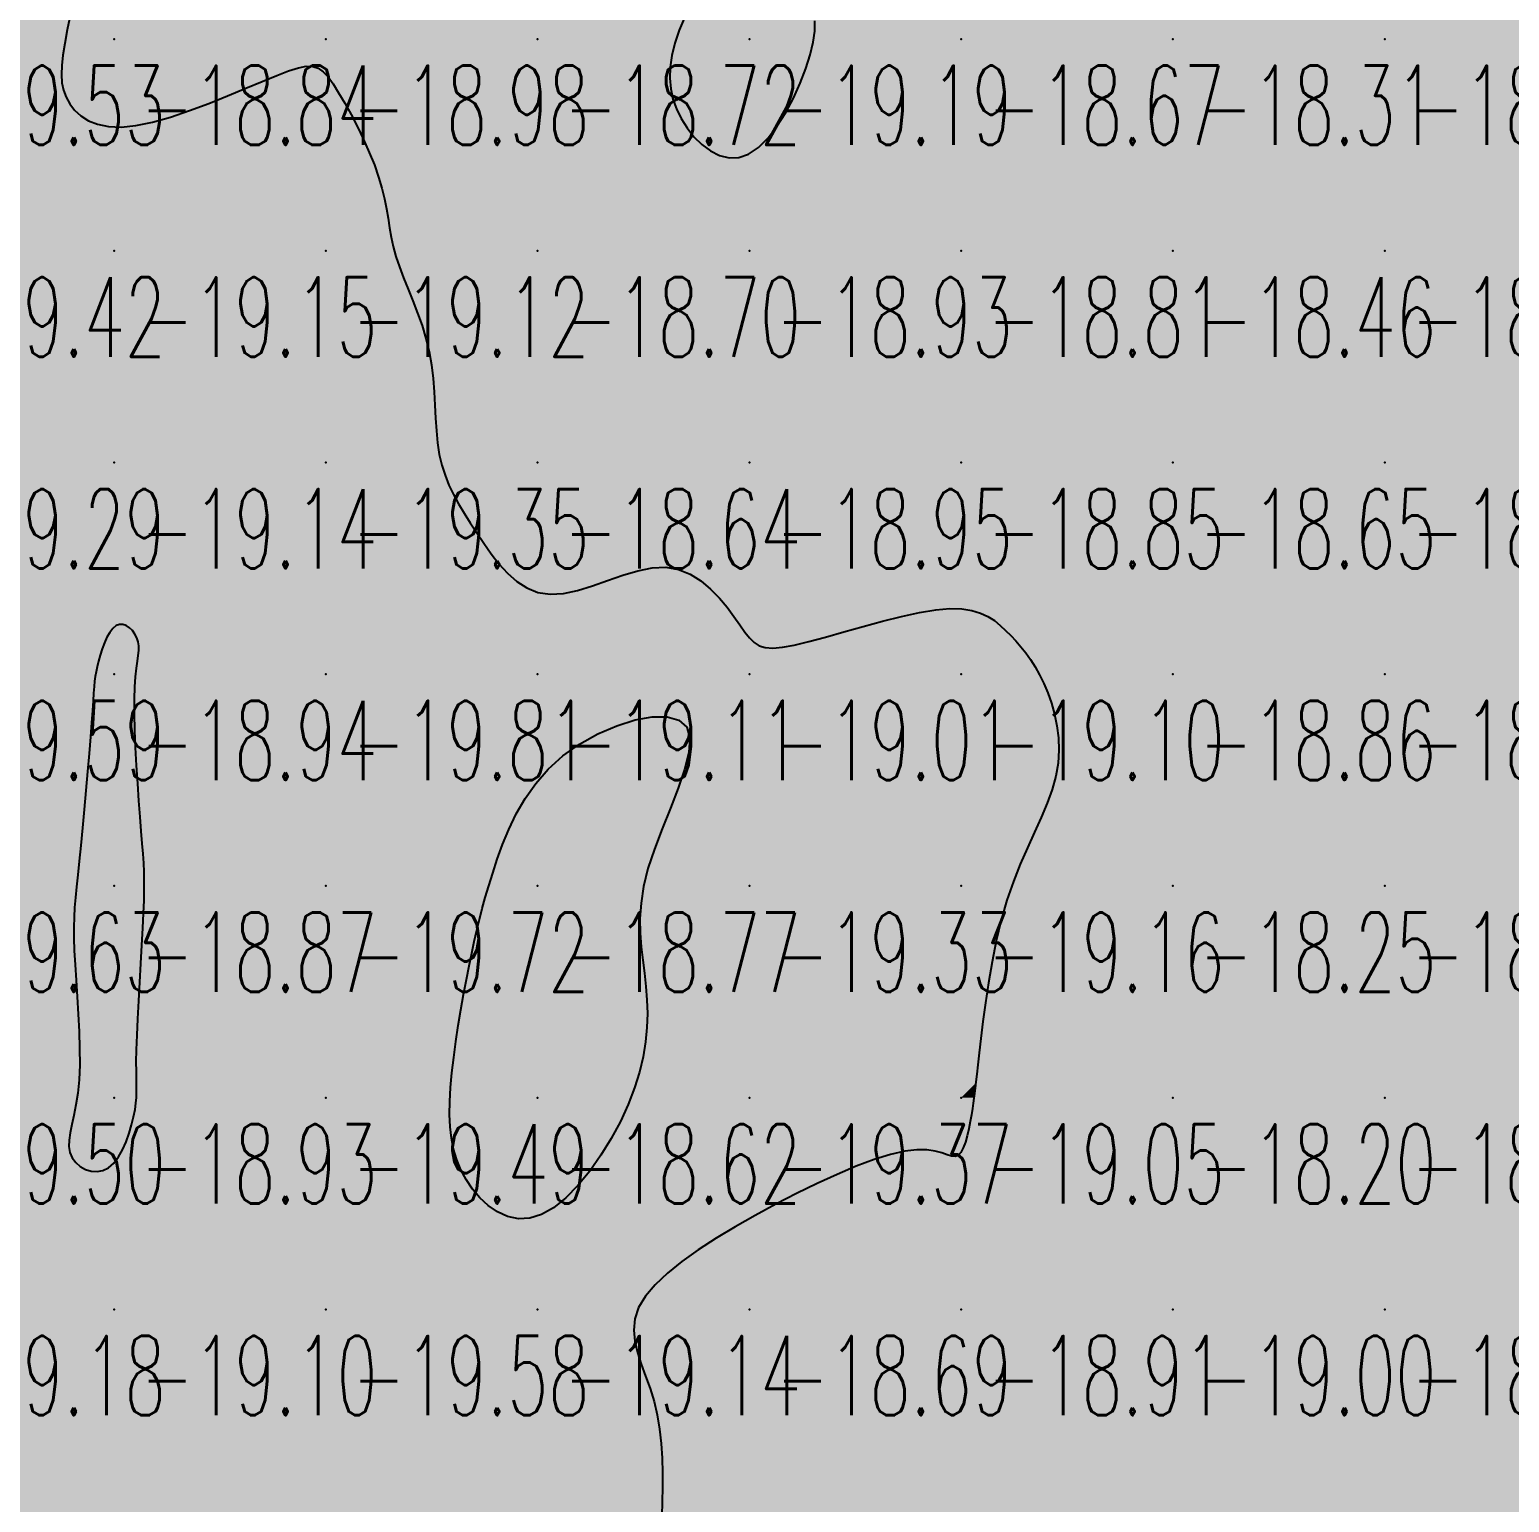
# Model space of a CAD drawing. Header units: millimetres. Extents: x 88261 to 90953, y 390274 to 392322.
# Drawn here: x 89206.3 to 89276.1, y 391568.1 to 391637.7 of the extents above; entities that cross this region are included whole.
import ezdxf
from ezdxf.enums import TextEntityAlignment as Align

# ---------------------------------------------------------------- set-up
doc = ezdxf.new("R2010")
doc.units = ezdxf.units.MM
doc.header["$LTSCALE"] = 25
for name, color, linetype in [('CN_03_00', 7, 'Continuous'), ('COTEAlt', 7, 'Continuous'), ('TN_COLORIAGE', 7, 'Continuous')]:
    doc.layers.add(name, color=color, linetype=linetype)
doc.styles.add('Simplex 1.0', font='Simplex.shx', dxfattribs={"width": 0.99, "height": 2.5})
doc.styles.get("Standard").update_dxf_attribs({"font": 'times.ttf'})

# ---------------------------------------------------------------- blocks, each defined once
blk = doc.blocks.new('COTE')
at = {"color": 0}
blk.add_point((0, 0), dxfattribs=at)
at = {"layer": 'COTEAlt'}
blk.add_attdef('ALT', text='', height=3.75, dxfattribs=at).set_placement((1.25, -1.25), align=Align.TOP_LEFT)

msp = doc.modelspace()

# ---------------------------------------------------------------- linework, layer by layer
at = {"layer": 'CN_03_00', "elevation": -19, "flags": 128}
for points in [[(89208.195, 391638.409), (89208.043, 391637.672), (89207.921, 391637.031), (89207.832, 391636.474), (89207.778, 391635.988), (89207.763, 391635.561), (89207.791, 391635.179), (89207.863, 391634.829), (89207.984, 391634.5), (89208.157, 391634.181), (89208.386, 391633.881), (89208.679, 391633.612), (89209.04, 391633.386), (89209.475, 391633.215), (89209.99, 391633.111), (89210.591, 391633.085), (89211.283, 391633.15), (89212.066, 391633.312), (89212.919, 391633.556), (89213.813, 391633.859), (89214.72, 391634.201), (89215.613, 391634.56), (89216.464, 391634.914), (89217.245, 391635.243), (89217.928, 391635.523), (89218.494, 391635.738), (89218.953, 391635.882), (89219.327, 391635.953), (89219.633, 391635.947), (89219.893, 391635.864), (89220.126, 391635.7), (89220.352, 391635.454), (89220.589, 391635.122), (89220.854, 391634.706), (89221.14, 391634.22), (89221.438, 391633.679), (89221.737, 391633.099), (89222.027, 391632.498), (89222.299, 391631.89), (89222.541, 391631.294), (89222.743, 391630.724), (89222.9, 391630.193), (89223.018, 391629.697), (89223.109, 391629.228), (89223.185, 391628.775), (89223.257, 391628.332), (89223.335, 391627.889), (89223.433, 391627.438), (89223.56, 391626.97), (89223.725, 391626.479), (89223.921, 391625.965), (89224.136, 391625.428), (89224.36, 391624.872), (89224.582, 391624.297), (89224.792, 391623.706), (89224.977, 391623.1), (89225.129, 391622.481), (89225.238, 391621.851), (89225.313, 391621.216), (89225.363, 391620.582), (89225.399, 391619.954), (89225.431, 391619.338), (89225.469, 391618.741), (89225.524, 391618.168), (89225.607, 391617.626), (89225.725, 391617.117), (89225.877, 391616.637), (89226.062, 391616.178), (89226.277, 391615.731), (89226.519, 391615.29), (89226.784, 391614.847), (89227.072, 391614.394), (89227.379, 391613.923), (89227.703, 391613.431), (89228.048, 391612.934), (89228.42, 391612.453), (89228.822, 391612.009), (89229.26, 391611.623), (89229.739, 391611.314), (89230.264, 391611.105), (89230.839, 391611.015), (89231.467, 391611.056), (89232.136, 391611.203), (89232.835, 391611.418), (89233.55, 391611.667), (89234.268, 391611.915), (89234.975, 391612.125), (89235.659, 391612.263), (89236.307, 391612.292), (89236.907, 391612.187), (89237.459, 391611.964), (89237.963, 391611.648), (89238.419, 391611.265), (89238.83, 391610.841), (89239.195, 391610.401), (89239.516, 391609.97), (89239.793, 391609.574), (89240.031, 391609.235), (89240.248, 391608.958), (89240.467, 391608.742), (89240.71, 391608.589), (89241, 391608.5), (89241.357, 391608.474), (89241.805, 391608.512), (89242.367, 391608.616), (89243.054, 391608.782), (89243.846, 391608.995), (89244.71, 391609.239), (89245.618, 391609.495), (89246.536, 391609.746), (89247.436, 391609.973), (89248.285, 391610.159), (89249.052, 391610.286), (89249.715, 391610.341), (89250.279, 391610.328), (89250.758, 391610.255), (89251.165, 391610.132), (89251.514, 391609.968), (89251.818, 391609.771), (89252.091, 391609.549), (89252.345, 391609.313), (89252.593, 391609.067), (89252.836, 391608.811), (89253.073, 391608.539), (89253.304, 391608.249), (89253.528, 391607.934), (89253.745, 391607.592), (89253.953, 391607.218), (89254.153, 391606.808), (89254.343, 391606.359), (89254.515, 391605.874), (89254.661, 391605.356), (89254.773, 391604.809), (89254.844, 391604.238), (89254.864, 391603.647), (89254.826, 391603.039), (89254.722, 391602.419), (89254.546, 391601.789), (89254.31, 391601.143), (89254.028, 391600.475), (89253.712, 391599.779), (89253.379, 391599.046), (89253.041, 391598.27), (89252.713, 391597.445), (89252.409, 391596.563), (89252.14, 391595.623), (89251.907, 391594.644), (89251.706, 391593.652), (89251.534, 391592.671), (89251.39, 391591.726), (89251.271, 391590.841), (89251.173, 391590.042), (89251.094, 391589.354), (89251.032, 391588.792), (89250.982, 391588.344), (89250.943, 391587.985), (89250.91, 391587.692), (89250.881, 391587.444), (89250.852, 391587.216), (89250.82, 391586.987), (89250.782, 391586.733), (89250.735, 391586.438), (89250.679, 391586.113), (89250.612, 391585.776), (89250.534, 391585.444), (89250.445, 391585.135), (89250.345, 391584.865), (89250.231, 391584.653), (89250.105, 391584.516), (89249.963, 391584.465), (89249.796, 391584.483), (89249.591, 391584.546), (89249.337, 391584.631), (89249.022, 391584.714), (89248.632, 391584.771), (89248.158, 391584.779), (89247.585, 391584.714), (89246.908, 391584.558), (89246.139, 391584.316), (89245.294, 391584), (89244.39, 391583.62), (89243.444, 391583.187), (89242.474, 391582.712), (89241.495, 391582.207), (89240.526, 391581.682), (89239.582, 391581.146), (89238.68, 391580.604), (89237.836, 391580.057), (89237.064, 391579.507), (89236.38, 391578.957), (89235.801, 391578.409), (89235.342, 391577.864), (89235.018, 391577.326), (89234.838, 391576.794), (89234.785, 391576.266), (89234.833, 391575.736), (89234.959, 391575.2), (89235.138, 391574.652), (89235.346, 391574.089), (89235.557, 391573.504), (89235.748, 391572.893), (89235.898, 391572.254), (89236.008, 391571.591), (89236.083, 391570.911), (89236.128, 391570.221), (89236.149, 391569.527), (89236.149, 391568.837), (89236.135, 391568.157), (89236.111, 391567.494)], [(89237.209, 391638.315), (89236.939, 391637.662), (89236.732, 391637.044), (89236.589, 391636.461), (89236.51, 391635.91), (89236.493, 391635.386), (89236.537, 391634.886), (89236.641, 391634.405), (89236.805, 391633.94), (89237.026, 391633.487), (89237.304, 391633.044), (89237.631, 391632.629), (89238.001, 391632.26), (89238.405, 391631.958), (89238.836, 391631.742), (89239.286, 391631.632), (89239.748, 391631.647), (89240.214, 391631.808), (89240.677, 391632.125), (89240.677, 391632.125), (89241.129, 391632.577), (89241.56, 391633.136), (89241.963, 391633.772), (89242.329, 391634.455), (89242.65, 391635.157), (89242.918, 391635.848), (89243.123, 391636.499), (89243.261, 391637.087), (89243.333, 391637.616), (89243.345, 391638.096)]]:
    msp.add_lwpolyline(points, dxfattribs=at)
for points in [[(89210.233, 391584.15), (89210.452, 391584.439), (89210.645, 391584.781), (89210.815, 391585.16), (89210.959, 391585.557), (89211.078, 391585.954), (89211.172, 391586.334), (89211.241, 391586.679), (89211.285, 391586.979), (89211.309, 391587.248), (89211.317, 391587.511), (89211.316, 391587.788), (89211.309, 391588.104), (89211.303, 391588.48), (89211.301, 391588.939), (89211.311, 391589.503), (89211.334, 391590.187), (89211.369, 391590.968), (89211.413, 391591.815), (89211.462, 391592.697), (89211.513, 391593.583), (89211.562, 391594.441), (89211.606, 391595.241), (89211.642, 391595.951), (89211.665, 391596.55), (89211.677, 391597.058), (89211.679, 391597.503), (89211.669, 391597.915), (89211.65, 391598.324), (89211.621, 391598.758), (89211.583, 391599.247), (89211.537, 391599.821), (89211.484, 391600.498), (89211.427, 391601.26), (89211.369, 391602.08), (89211.315, 391602.929), (89211.269, 391603.779), (89211.234, 391604.602), (89211.214, 391605.371), (89211.213, 391606.056), (89211.233, 391606.638), (89211.269, 391607.123), (89211.312, 391607.524), (89211.356, 391607.856), (89211.393, 391608.133), (89211.416, 391608.368), (89211.417, 391608.576), (89211.389, 391608.769), (89211.326, 391608.959), (89211.233, 391609.14), (89211.115, 391609.303), (89210.977, 391609.439), (89210.825, 391609.539), (89210.664, 391609.595), (89210.501, 391609.596), (89210.342, 391609.535), (89210.19, 391609.406), (89210.047, 391609.218), (89209.915, 391608.984), (89209.795, 391608.719), (89209.687, 391608.434), (89209.592, 391608.143), (89209.512, 391607.86), (89209.447, 391607.596), (89209.397, 391607.361), (89209.359, 391607.139), (89209.33, 391606.91), (89209.306, 391606.654), (89209.284, 391606.352), (89209.259, 391605.982), (89209.228, 391605.525), (89209.188, 391604.96), (89209.135, 391604.276), (89209.072, 391603.494), (89209, 391602.644), (89208.923, 391601.756), (89208.843, 391600.858), (89208.761, 391599.981), (89208.682, 391599.154), (89208.607, 391598.407), (89208.538, 391597.761), (89208.478, 391597.198), (89208.427, 391596.695), (89208.388, 391596.226), (89208.361, 391595.766), (89208.348, 391595.291), (89208.351, 391594.773), (89208.371, 391594.19), (89208.408, 391593.523), (89208.456, 391592.786), (89208.509, 391592), (89208.559, 391591.187), (89208.6, 391590.368), (89208.625, 391589.565), (89208.626, 391588.799), (89208.598, 391588.091), (89208.535, 391587.459), (89208.448, 391586.899), (89208.351, 391586.404), (89208.256, 391585.967), (89208.176, 391585.581), (89208.125, 391585.238), (89208.117, 391584.931), (89208.163, 391584.653), (89208.274, 391584.4), (89208.441, 391584.176), (89208.654, 391583.99), (89208.9, 391583.851), (89209.169, 391583.767), (89209.447, 391583.748), (89209.725, 391583.8), (89209.99, 391583.933), (89210.233, 391584.15)], [(89226.623, 391583.836), (89226.428, 391584.312), (89226.282, 391584.807), (89226.18, 391585.325), (89226.119, 391585.871), (89226.095, 391586.449), (89226.103, 391587.063), (89226.141, 391587.717), (89226.204, 391588.413), (89226.288, 391589.141), (89226.39, 391589.889), (89226.504, 391590.643), (89226.628, 391591.39), (89226.757, 391592.119), (89226.887, 391592.815), (89227.014, 391593.467), (89227.136, 391594.065), (89227.254, 391594.621), (89227.374, 391595.147), (89227.498, 391595.66), (89227.632, 391596.172), (89227.779, 391596.698), (89227.943, 391597.253), (89228.129, 391597.851), (89228.341, 391598.501), (89228.589, 391599.194), (89228.884, 391599.913), (89229.236, 391600.644), (89229.657, 391601.372), (89230.158, 391602.081), (89230.748, 391602.756), (89231.44, 391603.381), (89232.233, 391603.942), (89233.096, 391604.423), (89233.983, 391604.808), (89234.853, 391605.08), (89235.661, 391605.225), (89236.365, 391605.226), (89236.921, 391605.068), (89237.287, 391604.734), (89237.432, 391604.217), (89237.386, 391603.543), (89237.191, 391602.744), (89236.889, 391601.854), (89236.522, 391600.907), (89236.134, 391599.937), (89235.766, 391598.976), (89235.461, 391598.059), (89235.251, 391597.211), (89235.131, 391596.429), (89235.083, 391595.702), (89235.092, 391595.018), (89235.141, 391594.366), (89235.213, 391593.736), (89235.294, 391593.116), (89235.365, 391592.495), (89235.413, 391591.864), (89235.43, 391591.218), (89235.41, 391590.556), (89235.346, 391589.876), (89235.232, 391589.174), (89235.062, 391588.449), (89234.83, 391587.699), (89234.53, 391586.922), (89234.158, 391586.119), (89233.723, 391585.311), (89233.237, 391584.522), (89232.71, 391583.776), (89232.155, 391583.099), (89231.583, 391582.513), (89231.005, 391582.045), (89230.432, 391581.718), (89229.876, 391581.549), (89229.342, 391581.526), (89228.834, 391581.63), (89228.359, 391581.842), (89227.919, 391582.142), (89227.522, 391582.51), (89227.17, 391582.927), (89226.869, 391583.375), (89226.623, 391583.836)]]:
    msp.add_lwpolyline(points, close=True, dxfattribs=at)
at = {"layer": 'TN_COLORIAGE', "color": 213}
for points in [[(89200.249, 391647.239, -19), (89210.094, 391647.239, -19), (89200.249, 391637.239, -19), (89210.081, 391647.071, -19)], [(89207.913, 391637.239, -19.534), (89210.081, 391647.071, -19.534), (89200.249, 391637.239, -19.534)], [(89236.241, 391637.239, -19.188), (89240.249, 391643.607, -19.188), (89240.249, 391637.239, -19.188)], [(89242.995, 391639.986, -19.188), (89240.249, 391643.607, -19.188), (89240.249, 391637.239, -19.188)], [(89242.995, 391639.986, -19.188), (89243.874, 391637.239, -19.188), (89240.249, 391637.239, -19.188)], [(89200.249, 391637.239, -19), (89207.913, 391637.239, -19), (89200.249, 391627.239, -19), (89207.436, 391634.426, -19)], [(89236.417, 391633.408, -19.188), (89236.241, 391637.239, -19.188), (89240.249, 391637.239, -19.188)], [(89236.417, 391633.408, -19.188), (89240.249, 391630.05, -19.188), (89240.249, 391637.239, -19.188)], [(89243.874, 391637.239, -19.188), (89240.249, 391630.05, -19.188), (89240.249, 391637.239, -19.188)], [(89210.249, 391627.239, -19), (89219.268, 391636.258, -19), (89220.249, 391627.239, -19), (89220.249, 391636.053, -19)], [(89210.249, 391632.054, -19.151), (89219.268, 391636.258, -19.151), (89210.249, 391627.239, -19.151)], [(89223.273, 391630.263, -19.122), (89220.249, 391636.053, -19.122), (89220.249, 391627.239, -19.122)], [(89200.249, 391627.239, -19), (89207.436, 391634.426, -19), (89210.249, 391627.239, -19), (89210.249, 391632.054, -19)], [(89223.119, 391627.239, -19.122), (89223.273, 391630.263, -19.122), (89220.249, 391627.239, -19.122)], [(89200.249, 391617.239, -19.151), (89210.249, 391617.239, -19.151), (89210.249, 391627.239, -19.151)], [(89200.249, 391627.239, -19.151), (89200.249, 391617.239, -19.151), (89210.249, 391627.239, -19.151)], [(89210.249, 391617.239, -19.122), (89220.249, 391617.239, -19.122), (89220.249, 391627.239, -19.122)], [(89210.249, 391627.239, -19.122), (89210.249, 391617.239, -19.122), (89220.249, 391627.239, -19.122)], [(89220.249, 391617.239, -19), (89225.611, 391622.602, -19), (89220.249, 391627.239, -19), (89223.119, 391627.239, -19)], [(89225.206, 391617.239, -19.351), (89225.611, 391622.602, -19.351), (89220.249, 391617.239, -19.351)], [(89200.249, 391617.239, -19.144), (89200.249, 391607.239, -19.144), (89210.249, 391617.239, -19.144)], [(89200.249, 391607.239, -19), (89209.275, 391607.239, -19), (89210.249, 391617.239, -19), (89210.249, 391610.3, -19)], [(89220.249, 391617.239, -19), (89211.778, 391608.769, -19), (89210.249, 391617.239, -19), (89210.249, 391610.3, -19)], [(89220.249, 391607.239, -19), (89210.97, 391607.239, -19), (89220.249, 391617.239, -19), (89211.778, 391608.769, -19)], [(89220.249, 391607.239, -19), (89227.204, 391614.195, -19), (89220.249, 391617.239, -19), (89225.206, 391617.239, -19)], [(89220.249, 391607.239, -19), (89227.204, 391614.195, -19), (89230.249, 391607.239, -19), (89230.249, 391609.517, -19)], [(89230.249, 391607.239, -19), (89236.836, 391613.827, -19), (89240.249, 391607.239, -19), (89240.249, 391608.926, -19)], [(89230.249, 391609.517, -19.105), (89236.836, 391613.827, -19.105), (89230.249, 391607.239, -19.105)], [(89250.249, 391607.239, -19), (89250.249, 391611.104, -19), (89240.249, 391607.239, -19), (89240.925, 391607.916, -19)], [(89252.393, 391609.383, -19.096), (89250.249, 391611.104, -19.096), (89250.249, 391607.239, -19.096)], [(89240.925, 391607.916, -19.011), (89240.249, 391608.926, -19.011), (89240.249, 391607.239, -19.011)], [(89252.393, 391609.383, -19.096), (89254.252, 391607.239, -19.096), (89250.249, 391607.239, -19.096)], [(89200.249, 391597.239, -19), (89209.33, 391606.32, -19), (89200.249, 391607.239, -19), (89209.275, 391607.239, -19)], [(89211.621, 391598.611, -19.815), (89210.97, 391607.239, -19.815), (89220.249, 391607.239, -19.815)], [(89220.249, 391607.239, -19), (89211.621, 391598.611, -19), (89220.249, 391597.239, -19), (89211.771, 391597.239, -19)], [(89220.249, 391597.239, -19), (89227.859, 391597.239, -19), (89230.249, 391607.239, -19), (89230.249, 391604.068, -19)], [(89220.249, 391607.239, -19.105), (89220.249, 391597.239, -19.105), (89230.249, 391607.239, -19.105)], [(89230.249, 391607.239, -19), (89230.249, 391604.068, -19), (89240.249, 391607.239, -19), (89239.783, 391606.774, -19)], [(89240.249, 391597.239, -19), (89234.337, 391597.239, -19), (89240.249, 391607.239, -19), (89239.783, 391606.774, -19)], [(89240.249, 391597.239, -19.096), (89250.249, 391597.239, -19.096), (89250.249, 391607.239, -19.096)], [(89240.249, 391607.239, -19.096), (89240.249, 391597.239, -19.096), (89250.249, 391607.239, -19.096)], [(89250.249, 391597.239, -19), (89255.519, 391602.509, -19), (89250.249, 391607.239, -19), (89254.252, 391607.239, -19)], [(89208.534, 391597.239, -19.626), (89209.33, 391606.32, -19.626), (89200.249, 391597.239, -19.626)], [(89252.004, 391597.239, -19.16), (89255.519, 391602.509, -19.16), (89250.249, 391597.239, -19.16)], [(89200.249, 391597.239, -19), (89208.534, 391597.239, -19), (89200.249, 391587.239, -19), (89208.175, 391595.165, -19)], [(89220.249, 391597.239, -19), (89211.145, 391588.135, -19), (89220.249, 391587.239, -19), (89211.513, 391587.239, -19)], [(89211.771, 391597.239, -19.722), (89211.145, 391588.135, -19.722), (89220.249, 391597.239, -19.722)], [(89220.249, 391597.239, -19), (89227.859, 391597.239, -19), (89220.249, 391587.239, -19), (89227.089, 391594.08, -19)], [(89235.633, 391592.623, -19.328), (89234.337, 391597.239, -19.328), (89240.249, 391597.239, -19.328)], [(89240.249, 391587.239, -19), (89235.325, 391587.239, -19), (89240.249, 391597.239, -19), (89235.633, 391592.623, -19)], [(89240.249, 391587.239, -19.16), (89250.249, 391587.239, -19.16), (89250.249, 391597.239, -19.16)], [(89240.249, 391597.239, -19.16), (89240.249, 391587.239, -19.16), (89250.249, 391597.239, -19.16)], [(89250.249, 391597.239, -19), (89252.004, 391597.239, -19), (89250.249, 391587.239, -19), (89250.92, 391587.911, -19)], [(89208.175, 391595.165, -19.495), (89208.994, 391587.239, -19.495), (89200.249, 391587.239, -19.495)], [(89225.87, 391587.239, -19.491), (89227.089, 391594.08, -19.491), (89220.249, 391587.239, -19.491)], [(89250.881, 391587.239, -19.054), (89250.92, 391587.911, -19.054), (89250.249, 391587.239, -19.054)], [(89200.249, 391587.239, -19), (89208.994, 391587.239, -19), (89200.249, 391577.239, -19), (89207.434, 391584.425, -19)], [(89220.249, 391587.239, -19), (89211.513, 391587.239, -19), (89210.249, 391577.239, -19), (89210.249, 391582.983, -19)], [(89210.249, 391577.239, -19.491), (89220.249, 391577.239, -19.491), (89220.249, 391587.239, -19.491)], [(89220.249, 391577.239, -19), (89226.274, 391583.264, -19), (89220.249, 391587.239, -19), (89225.87, 391587.239, -19)], [(89240.249, 391587.239, -19), (89235.325, 391587.239, -19), (89230.249, 391577.239, -19), (89230.249, 391579.95, -19)], [(89240.249, 391587.239, -19), (89240.249, 391581.777, -19), (89230.249, 391577.239, -19), (89233.407, 391577.239, -19)], [(89240.249, 391587.239, -19), (89240.249, 391581.777, -19), (89250.249, 391587.239, -19), (89248.754, 391585.744, -19)], [(89248.754, 391585.744, -19.054), (89250.249, 391583.529, -19.054), (89250.249, 391587.239, -19.054)], [(89250.881, 391587.239, -19.054), (89250.249, 391583.529, -19.054), (89250.249, 391587.239, -19.054)], [(89200.249, 391577.239, -19), (89207.434, 391584.425, -19), (89210.249, 391577.239, -19), (89210.249, 391582.983, -19)], [(89220.249, 391577.239, -19), (89226.274, 391583.264, -19), (89230.249, 391577.239, -19), (89230.249, 391579.95, -19)], [(89200.249, 391567.239, -19.096), (89210.249, 391567.239, -19.096), (89210.249, 391577.239, -19.096)], [(89200.249, 391577.239, -19.096), (89200.249, 391567.239, -19.096), (89210.249, 391577.239, -19.096)], [(89210.249, 391577.239, -19.579), (89210.249, 391567.239, -19.579), (89220.249, 391577.239, -19.579)], [(89210.249, 391567.239, -19.579), (89220.249, 391567.239, -19.579), (89220.249, 391577.239, -19.579)], [(89220.249, 391577.239, -19.142), (89220.249, 391567.239, -19.142), (89230.249, 391577.239, -19.142)], [(89220.249, 391567.239, -19.142), (89230.249, 391567.239, -19.142), (89230.249, 391577.239, -19.142)], [(89230.249, 391567.239, -19), (89236.23, 391573.22, -19), (89230.249, 391577.239, -19), (89233.407, 391577.239, -19)], [(89236.16, 391567.239, -19.458), (89236.23, 391573.22, -19.458), (89230.249, 391567.239, -19.458)]]:
    msp.add_solid(points, dxfattribs=at)
at = {"layer": 'TN_COLORIAGE', "color": 203}
for points in [[(89210.081, 391647.071, -18.837), (89207.913, 391637.239, -18.837), (89210.249, 391647.239, -18.837), (89210.249, 391637.239, -18.837)], [(89219.754, 391647.239, -18.837), (89220.22, 391647.21, -18.837), (89210.249, 391647.239, -18.837), (89210.249, 391637.239, -18.837)], [(89220.249, 391646.958, -18.837), (89220.22, 391647.21, -18.837), (89220.249, 391637.239, -18.837), (89210.249, 391637.239, -18.837)], [(89220.249, 391637.239, -18.844), (89230.249, 391637.239, -18.844), (89230.249, 391647.239, -18.844)], [(89220.249, 391646.958, -18.844), (89220.279, 391647.239, -18.844), (89220.249, 391637.239, -18.844), (89230.249, 391647.239, -18.844)], [(89240.249, 391643.607, -18.718), (89236.241, 391637.239, -18.718), (89240.249, 391647.239, -18.718), (89230.249, 391637.239, -18.718)], [(89230.249, 391647.239, -18.893), (89230.249, 391637.239, -18.893), (89240.249, 391647.239, -18.893)], [(89243.874, 391637.239, -18.502), (89242.995, 391639.986, -18.502), (89250.249, 391637.239, -18.502), (89250.249, 391647.239, -18.502)], [(89250.249, 391637.239, -18.565), (89260.249, 391637.239, -18.565), (89260.249, 391647.239, -18.565)], [(89250.249, 391647.239, -18.565), (89250.249, 391637.239, -18.565), (89260.249, 391647.239, -18.565)], [(89260.249, 391637.239, -18.74), (89270.249, 391637.239, -18.74), (89270.249, 391647.239, -18.74)], [(89260.249, 391647.239, -18.74), (89260.249, 391637.239, -18.74), (89270.249, 391647.239, -18.74)], [(89270.249, 391647.239, -18.276), (89270.249, 391637.239, -18.276), (89280.249, 391647.239, -18.276)], [(89270.249, 391637.239, -18.276), (89280.249, 391637.239, -18.276), (89280.249, 391647.239, -18.276)], [(89210.249, 391632.054, -18.837), (89207.436, 391634.426, -18.837), (89210.249, 391637.239, -18.837)], [(89207.436, 391634.426, -18.837), (89207.913, 391637.239, -18.837), (89210.249, 391637.239, -18.837)], [(89219.268, 391636.258, -18.837), (89210.249, 391632.054, -18.837), (89220.249, 391637.239, -18.837), (89210.249, 391637.239, -18.837)], [(89220.249, 391636.053, -18.984), (89219.268, 391636.258, -18.984), (89220.249, 391637.239, -18.984)], [(89220.249, 391636.053, -18.718), (89223.273, 391630.263, -18.718), (89220.249, 391637.239, -18.718), (89230.249, 391637.239, -18.718)], [(89223.273, 391630.263, -18.697), (89223.119, 391627.239, -18.697), (89230.249, 391637.239, -18.697), (89230.249, 391627.239, -18.697)], [(89236.241, 391637.239, -18.697), (89236.417, 391633.408, -18.697), (89230.249, 391637.239, -18.697), (89230.249, 391627.239, -18.697)], [(89240.249, 391627.239, -18.669), (89250.249, 391627.239, -18.669), (89250.249, 391637.239, -18.669)], [(89240.249, 391630.05, -18.669), (89243.874, 391637.239, -18.669), (89240.249, 391627.239, -18.669), (89250.249, 391637.239, -18.669)], [(89250.249, 391627.239, -18.308), (89260.249, 391627.239, -18.308), (89260.249, 391637.239, -18.308)], [(89250.249, 391637.239, -18.308), (89250.249, 391627.239, -18.308), (89260.249, 391637.239, -18.308)], [(89260.249, 391627.239, -18.808), (89270.249, 391627.239, -18.808), (89270.249, 391637.239, -18.808)], [(89260.249, 391637.239, -18.808), (89260.249, 391627.239, -18.808), (89270.249, 391637.239, -18.808)], [(89270.249, 391637.239, -18.354), (89270.249, 391627.239, -18.354), (89280.249, 391637.239, -18.354)], [(89270.249, 391627.239, -18.354), (89280.249, 391627.239, -18.354), (89280.249, 391637.239, -18.354)], [(89240.249, 391630.05, -18.697), (89236.417, 391633.408, -18.697), (89240.249, 391627.239, -18.697), (89230.249, 391627.239, -18.697)], [(89223.119, 391627.239, -18.697), (89225.611, 391622.602, -18.697), (89230.249, 391627.239, -18.697)], [(89225.611, 391622.602, -18.643), (89225.206, 391617.239, -18.643), (89230.249, 391627.239, -18.643), (89230.249, 391617.239, -18.643)], [(89230.249, 391617.239, -18.926), (89240.249, 391617.239, -18.926), (89240.249, 391627.239, -18.926)], [(89230.249, 391627.239, -18.926), (89230.249, 391617.239, -18.926), (89240.249, 391627.239, -18.926)], [(89240.249, 391617.239, -18.808), (89250.249, 391617.239, -18.808), (89250.249, 391627.239, -18.808)], [(89240.249, 391627.239, -18.808), (89240.249, 391617.239, -18.808), (89250.249, 391627.239, -18.808)], [(89250.249, 391617.239, -18.458), (89260.249, 391617.239, -18.458), (89260.249, 391627.239, -18.458)], [(89250.249, 391627.239, -18.458), (89250.249, 391617.239, -18.458), (89260.249, 391627.239, -18.458)], [(89260.249, 391627.239, -18.685), (89260.249, 391617.239, -18.685), (89270.249, 391627.239, -18.685)], [(89260.249, 391617.239, -18.685), (89270.249, 391617.239, -18.685), (89270.249, 391627.239, -18.685)], [(89270.249, 391617.239, -18.329), (89280.249, 391617.239, -18.329), (89280.249, 391627.239, -18.329)], [(89270.249, 391627.239, -18.329), (89270.249, 391617.239, -18.329), (89280.249, 391627.239, -18.329)], [(89225.206, 391617.239, -18.643), (89227.204, 391614.195, -18.643), (89230.249, 391617.239, -18.643)], [(89230.249, 391609.517, -18.643), (89227.204, 391614.195, -18.643), (89230.249, 391617.239, -18.643)], [(89236.836, 391613.827, -18.643), (89230.249, 391609.517, -18.643), (89240.249, 391617.239, -18.643), (89230.249, 391617.239, -18.643)], [(89240.249, 391608.926, -18.945), (89236.836, 391613.827, -18.945), (89240.249, 391617.239, -18.945)], [(89240.249, 391608.926, -18.848), (89240.925, 391607.916, -18.848), (89240.249, 391617.239, -18.848), (89250.249, 391617.239, -18.848)], [(89240.925, 391607.916, -18.848), (89250.249, 391611.104, -18.848), (89250.249, 391617.239, -18.848)], [(89250.249, 391611.104, -18.648), (89252.393, 391609.383, -18.648), (89250.249, 391617.239, -18.648), (89260.249, 391617.239, -18.648)], [(89254.252, 391607.239, -18.648), (89252.393, 391609.383, -18.648), (89260.249, 391607.239, -18.648), (89260.249, 391617.239, -18.648)], [(89260.249, 391607.239, -18.681), (89270.249, 391607.239, -18.681), (89270.249, 391617.239, -18.681)], [(89260.249, 391617.239, -18.681), (89260.249, 391607.239, -18.681), (89270.249, 391617.239, -18.681)], [(89270.249, 391617.239, -18.424), (89270.249, 391607.239, -18.424), (89280.249, 391617.239, -18.424)], [(89270.249, 391607.239, -18.424), (89280.249, 391607.239, -18.424), (89280.249, 391617.239, -18.424)], [(89210.249, 391610.3, -18.937), (89209.275, 391607.239, -18.937), (89210.249, 391607.239, -18.937)], [(89210.249, 391610.3, -18.937), (89211.778, 391608.769, -18.937), (89210.249, 391607.239, -18.937)], [(89211.778, 391608.769, -18.937), (89210.97, 391607.239, -18.937), (89210.249, 391607.239, -18.937)], [(89209.33, 391606.32, -18.87), (89208.534, 391597.239, -18.87), (89210.249, 391607.239, -18.87), (89210.249, 391597.239, -18.87)], [(89209.275, 391607.239, -18.937), (89209.33, 391606.32, -18.937), (89210.249, 391607.239, -18.937)], [(89210.97, 391607.239, -18.87), (89211.621, 391598.611, -18.87), (89210.249, 391607.239, -18.87), (89210.249, 391597.239, -18.87)], [(89239.783, 391606.774, -18.773), (89234.337, 391597.239, -18.773), (89230.249, 391597.239, -18.773)], [(89239.783, 391606.774, -18.773), (89230.249, 391604.068, -18.773), (89230.249, 391597.239, -18.773)], [(89255.519, 391602.509, -18.248), (89252.004, 391597.239, -18.248), (89260.249, 391607.239, -18.248), (89260.249, 391597.239, -18.248)], [(89254.252, 391607.239, -18.856), (89255.519, 391602.509, -18.856), (89260.249, 391607.239, -18.856)], [(89260.249, 391607.239, -18.654), (89260.249, 391597.239, -18.654), (89270.249, 391607.239, -18.654)], [(89260.249, 391597.239, -18.654), (89270.249, 391597.239, -18.654), (89270.249, 391607.239, -18.654)], [(89270.249, 391607.239, -18.554), (89270.249, 391597.239, -18.554), (89280.249, 391607.239, -18.554)], [(89270.249, 391597.239, -18.554), (89280.249, 391597.239, -18.554), (89280.249, 391607.239, -18.554)], [(89230.249, 391604.068, -18.773), (89227.859, 391597.239, -18.773), (89230.249, 391597.239, -18.773)], [(89211.771, 391597.239, -18.87), (89211.621, 391598.611, -18.87), (89210.249, 391597.239, -18.87)], [(89208.994, 391587.239, -18.87), (89208.175, 391595.165, -18.87), (89210.249, 391587.239, -18.87), (89210.249, 391597.239, -18.87)], [(89208.175, 391595.165, -18.87), (89208.534, 391597.239, -18.87), (89210.249, 391597.239, -18.87)], [(89211.145, 391588.135, -18.87), (89211.771, 391597.239, -18.87), (89210.249, 391587.239, -18.87), (89210.249, 391597.239, -18.87)], [(89227.089, 391594.08, -18.618), (89225.87, 391587.239, -18.618), (89230.249, 391597.239, -18.618), (89230.249, 391587.239, -18.618)], [(89227.089, 391594.08, -18.773), (89227.859, 391597.239, -18.773), (89230.249, 391597.239, -18.773)], [(89234.337, 391597.239, -18.618), (89235.633, 391592.623, -18.618), (89230.249, 391597.239, -18.618), (89230.249, 391587.239, -18.618)], [(89250.92, 391587.911, -18.197), (89250.881, 391587.239, -18.197), (89260.249, 391597.239, -18.197), (89260.249, 391587.239, -18.197)], [(89250.92, 391587.911, -18.248), (89252.004, 391597.239, -18.248), (89260.249, 391597.239, -18.248)], [(89260.249, 391597.239, -18.716), (89260.249, 391587.239, -18.716), (89270.249, 391597.239, -18.716)], [(89260.249, 391587.239, -18.716), (89270.249, 391587.239, -18.716), (89270.249, 391597.239, -18.716)], [(89270.249, 391597.239, -18.789), (89270.249, 391587.239, -18.789), (89280.249, 391597.239, -18.789)], [(89270.249, 391587.239, -18.789), (89280.249, 391587.239, -18.789), (89280.249, 391597.239, -18.789)], [(89235.633, 391592.623, -18.618), (89235.325, 391587.239, -18.618), (89230.249, 391587.239, -18.618)], [(89211.513, 391587.239, -18.929), (89211.145, 391588.135, -18.929), (89210.249, 391587.239, -18.929)], [(89207.434, 391584.425, -18.929), (89208.994, 391587.239, -18.929), (89210.249, 391587.239, -18.929)], [(89210.249, 391582.983, -18.929), (89207.434, 391584.425, -18.929), (89210.249, 391587.239, -18.929)], [(89210.249, 391582.983, -18.929), (89211.513, 391587.239, -18.929), (89210.249, 391587.239, -18.929)], [(89225.87, 391587.239, -18.618), (89226.274, 391583.264, -18.618), (89230.249, 391587.239, -18.618)], [(89230.249, 391579.95, -18.618), (89226.274, 391583.264, -18.618), (89230.249, 391587.239, -18.618)], [(89230.249, 391579.95, -18.618), (89235.325, 391587.239, -18.618), (89230.249, 391587.239, -18.618)], [(89250.249, 391583.529, -18.197), (89250.881, 391587.239, -18.197), (89250.249, 391577.239, -18.197), (89260.249, 391587.239, -18.197)], [(89250.249, 391577.239, -18.197), (89260.249, 391577.239, -18.197), (89260.249, 391587.239, -18.197)], [(89260.249, 391587.239, -18.559), (89260.249, 391577.239, -18.559), (89270.249, 391587.239, -18.559)], [(89260.249, 391577.239, -18.559), (89270.249, 391577.239, -18.559), (89270.249, 391587.239, -18.559)], [(89270.249, 391587.239, -18.658), (89270.249, 391577.239, -18.658), (89280.249, 391587.239, -18.658)], [(89270.249, 391577.239, -18.658), (89280.249, 391577.239, -18.658), (89280.249, 391587.239, -18.658)], [(89248.754, 391585.744, -18.692), (89240.249, 391581.777, -18.692), (89240.249, 391577.239, -18.692)], [(89250.249, 391583.529, -18.692), (89248.754, 391585.744, -18.692), (89250.249, 391577.239, -18.692), (89240.249, 391577.239, -18.692)], [(89233.407, 391577.239, -18.692), (89240.249, 391581.777, -18.692), (89240.249, 391577.239, -18.692)], [(89233.407, 391577.239, -18.692), (89236.23, 391573.22, -18.692), (89240.249, 391577.239, -18.692)], [(89236.23, 391573.22, -18.683), (89236.16, 391567.239, -18.683), (89240.249, 391577.239, -18.683), (89240.249, 391567.239, -18.683)], [(89240.249, 391577.239, -18.908), (89240.249, 391567.239, -18.908), (89250.249, 391577.239, -18.908)], [(89240.249, 391567.239, -18.908), (89250.249, 391567.239, -18.908), (89250.249, 391577.239, -18.908)], [(89250.249, 391577.239, -18.999), (89250.249, 391567.239, -18.999), (89260.249, 391577.239, -18.999)], [(89250.249, 391567.239, -18.999), (89260.249, 391567.239, -18.999), (89260.249, 391577.239, -18.999)], [(89260.249, 391577.239, -18.399), (89260.249, 391567.239, -18.399), (89270.249, 391577.239, -18.399)], [(89260.249, 391567.239, -18.399), (89270.249, 391567.239, -18.399), (89270.249, 391577.239, -18.399)], [(89270.249, 391577.239, -18.694), (89270.249, 391567.239, -18.694), (89280.249, 391577.239, -18.694)], [(89270.249, 391567.239, -18.694), (89280.249, 391567.239, -18.694), (89280.249, 391577.239, -18.694)]]:
    msp.add_solid(points, dxfattribs=at)

# ---------------------------------------------------------------- block references
at = {"layer": 'COTEAlt'}
ref = msp.add_blockref('COTE', (89200.249, 391637.239), dxfattribs=at)
ref.add_attrib('ALT', '-19.53', dxfattribs={"height": 3.75, "style": 'Simplex 1.0', "width": 0.6}).set_placement((89201.499, 391635.989), align=Align.TOP_LEFT)
ref = msp.add_blockref('COTE', (89210.249, 391637.239), dxfattribs=at)
ref.add_attrib('ALT', '-18.84', dxfattribs={"height": 3.75, "style": 'Simplex 1.0', "width": 0.6}).set_placement((89211.499, 391635.989), align=Align.TOP_LEFT)
ref = msp.add_blockref('COTE', (89220.249, 391637.239), dxfattribs=at)
ref.add_attrib('ALT', '-18.98', dxfattribs={"height": 3.75, "style": 'Simplex 1.0', "width": 0.6}).set_placement((89221.499, 391635.989), align=Align.TOP_LEFT)
ref = msp.add_blockref('COTE', (89230.249, 391637.239), dxfattribs=at)
ref.add_attrib('ALT', '-18.72', dxfattribs={"height": 3.75, "style": 'Simplex 1.0', "width": 0.6}).set_placement((89231.499, 391635.989), align=Align.TOP_LEFT)
ref = msp.add_blockref('COTE', (89240.249, 391637.239), dxfattribs=at)
ref.add_attrib('ALT', '-19.19', dxfattribs={"height": 3.75, "style": 'Simplex 1.0', "width": 0.6}).set_placement((89241.499, 391635.989), align=Align.TOP_LEFT)
ref = msp.add_blockref('COTE', (89250.249, 391637.239), dxfattribs=at)
ref.add_attrib('ALT', '-18.67', dxfattribs={"height": 3.75, "style": 'Simplex 1.0', "width": 0.6}).set_placement((89251.499, 391635.989), align=Align.TOP_LEFT)
ref = msp.add_blockref('COTE', (89260.249, 391637.239), dxfattribs=at)
ref.add_attrib('ALT', '-18.31', dxfattribs={"height": 3.75, "style": 'Simplex 1.0', "width": 0.6}).set_placement((89261.499, 391635.989), align=Align.TOP_LEFT)
ref = msp.add_blockref('COTE', (89270.249, 391637.239), dxfattribs=at)
ref.add_attrib('ALT', '-18.81', dxfattribs={"height": 3.75, "style": 'Simplex 1.0', "width": 0.6}).set_placement((89271.499, 391635.989), align=Align.TOP_LEFT)
ref = msp.add_blockref('COTE', (89200.249, 391627.239), dxfattribs=at)
ref.add_attrib('ALT', '-19.42', dxfattribs={"height": 3.75, "style": 'Simplex 1.0', "width": 0.6}).set_placement((89201.499, 391625.989), align=Align.TOP_LEFT)
ref = msp.add_blockref('COTE', (89210.249, 391627.239), dxfattribs=at)
ref.add_attrib('ALT', '-19.15', dxfattribs={"height": 3.75, "style": 'Simplex 1.0', "width": 0.6}).set_placement((89211.499, 391625.989), align=Align.TOP_LEFT)
ref = msp.add_blockref('COTE', (89220.249, 391627.239), dxfattribs=at)
ref.add_attrib('ALT', '-19.12', dxfattribs={"height": 3.75, "style": 'Simplex 1.0', "width": 0.6}).set_placement((89221.499, 391625.989), align=Align.TOP_LEFT)
ref = msp.add_blockref('COTE', (89230.249, 391627.239), dxfattribs=at)
ref.add_attrib('ALT', '-18.70', dxfattribs={"height": 3.75, "style": 'Simplex 1.0', "width": 0.6}).set_placement((89231.499, 391625.989), align=Align.TOP_LEFT)
ref = msp.add_blockref('COTE', (89240.249, 391627.239), dxfattribs=at)
ref.add_attrib('ALT', '-18.93', dxfattribs={"height": 3.75, "style": 'Simplex 1.0', "width": 0.6}).set_placement((89241.499, 391625.989), align=Align.TOP_LEFT)
ref = msp.add_blockref('COTE', (89250.249, 391627.239), dxfattribs=at)
ref.add_attrib('ALT', '-18.81', dxfattribs={"height": 3.75, "style": 'Simplex 1.0', "width": 0.6}).set_placement((89251.499, 391625.989), align=Align.TOP_LEFT)
ref = msp.add_blockref('COTE', (89260.249, 391627.239), dxfattribs=at)
ref.add_attrib('ALT', '-18.46', dxfattribs={"height": 3.75, "style": 'Simplex 1.0', "width": 0.6}).set_placement((89261.499, 391625.989), align=Align.TOP_LEFT)
ref = msp.add_blockref('COTE', (89270.249, 391627.239), dxfattribs=at)
ref.add_attrib('ALT', '-18.69', dxfattribs={"height": 3.75, "style": 'Simplex 1.0', "width": 0.6}).set_placement((89271.499, 391625.989), align=Align.TOP_LEFT)
ref = msp.add_blockref('COTE', (89200.249, 391617.239), dxfattribs=at)
ref.add_attrib('ALT', '-19.29', dxfattribs={"height": 3.75, "style": 'Simplex 1.0', "width": 0.6}).set_placement((89201.499, 391615.989), align=Align.TOP_LEFT)
ref = msp.add_blockref('COTE', (89210.249, 391617.239), dxfattribs=at)
ref.add_attrib('ALT', '-19.14', dxfattribs={"height": 3.75, "style": 'Simplex 1.0', "width": 0.6}).set_placement((89211.499, 391615.989), align=Align.TOP_LEFT)
ref = msp.add_blockref('COTE', (89220.249, 391617.239), dxfattribs=at)
ref.add_attrib('ALT', '-19.35', dxfattribs={"height": 3.75, "style": 'Simplex 1.0', "width": 0.6}).set_placement((89221.499, 391615.989), align=Align.TOP_LEFT)
ref = msp.add_blockref('COTE', (89230.249, 391617.239), dxfattribs=at)
ref.add_attrib('ALT', '-18.64', dxfattribs={"height": 3.75, "style": 'Simplex 1.0', "width": 0.6}).set_placement((89231.499, 391615.989), align=Align.TOP_LEFT)
ref = msp.add_blockref('COTE', (89240.249, 391617.239), dxfattribs=at)
ref.add_attrib('ALT', '-18.95', dxfattribs={"height": 3.75, "style": 'Simplex 1.0', "width": 0.6}).set_placement((89241.499, 391615.989), align=Align.TOP_LEFT)
ref = msp.add_blockref('COTE', (89250.249, 391617.239), dxfattribs=at)
ref.add_attrib('ALT', '-18.85', dxfattribs={"height": 3.75, "style": 'Simplex 1.0', "width": 0.6}).set_placement((89251.499, 391615.989), align=Align.TOP_LEFT)
ref = msp.add_blockref('COTE', (89260.249, 391617.239), dxfattribs=at)
ref.add_attrib('ALT', '-18.65', dxfattribs={"height": 3.75, "style": 'Simplex 1.0', "width": 0.6}).set_placement((89261.499, 391615.989), align=Align.TOP_LEFT)
ref = msp.add_blockref('COTE', (89270.249, 391617.239), dxfattribs=at)
ref.add_attrib('ALT', '-18.68', dxfattribs={"height": 3.75, "style": 'Simplex 1.0', "width": 0.6}).set_placement((89271.499, 391615.989), align=Align.TOP_LEFT)
ref = msp.add_blockref('COTE', (89200.249, 391607.239), dxfattribs=at)
ref.add_attrib('ALT', '-19.59', dxfattribs={"height": 3.75, "style": 'Simplex 1.0', "width": 0.6}).set_placement((89201.499, 391605.989), align=Align.TOP_LEFT)
ref = msp.add_blockref('COTE', (89210.249, 391607.239), dxfattribs=at)
ref.add_attrib('ALT', '-18.94', dxfattribs={"height": 3.75, "style": 'Simplex 1.0', "width": 0.6}).set_placement((89211.499, 391605.989), align=Align.TOP_LEFT)
ref = msp.add_blockref('COTE', (89220.249, 391607.239), dxfattribs=at)
ref.add_attrib('ALT', '-19.81', dxfattribs={"height": 3.75, "style": 'Simplex 1.0', "width": 0.6}).set_placement((89221.499, 391605.989), align=Align.TOP_LEFT)
ref = msp.add_blockref('COTE', (89230.249, 391607.239), dxfattribs=at)
ref.add_attrib('ALT', '-19.11', dxfattribs={"height": 3.75, "style": 'Simplex 1.0', "width": 0.6}).set_placement((89231.499, 391605.989), align=Align.TOP_LEFT)
ref = msp.add_blockref('COTE', (89240.249, 391607.239), dxfattribs=at)
ref.add_attrib('ALT', '-19.01', dxfattribs={"height": 3.75, "style": 'Simplex 1.0', "width": 0.6}).set_placement((89241.499, 391605.989), align=Align.TOP_LEFT)
ref = msp.add_blockref('COTE', (89250.249, 391607.239), dxfattribs=at)
ref.add_attrib('ALT', '-19.10', dxfattribs={"height": 3.75, "style": 'Simplex 1.0', "width": 0.6}).set_placement((89251.499, 391605.989), align=Align.TOP_LEFT)
ref = msp.add_blockref('COTE', (89260.249, 391607.239), dxfattribs=at)
ref.add_attrib('ALT', '-18.86', dxfattribs={"height": 3.75, "style": 'Simplex 1.0', "width": 0.6}).set_placement((89261.499, 391605.989), align=Align.TOP_LEFT)
ref = msp.add_blockref('COTE', (89270.249, 391607.239), dxfattribs=at)
ref.add_attrib('ALT', '-18.65', dxfattribs={"height": 3.75, "style": 'Simplex 1.0', "width": 0.6}).set_placement((89271.499, 391605.989), align=Align.TOP_LEFT)
ref = msp.add_blockref('COTE', (89200.249, 391597.239), dxfattribs=at)
ref.add_attrib('ALT', '-19.63', dxfattribs={"height": 3.75, "style": 'Simplex 1.0', "width": 0.6}).set_placement((89201.499, 391595.989), align=Align.TOP_LEFT)
ref = msp.add_blockref('COTE', (89210.249, 391597.239), dxfattribs=at)
ref.add_attrib('ALT', '-18.87', dxfattribs={"height": 3.75, "style": 'Simplex 1.0', "width": 0.6}).set_placement((89211.499, 391595.989), align=Align.TOP_LEFT)
ref = msp.add_blockref('COTE', (89220.249, 391597.239), dxfattribs=at)
ref.add_attrib('ALT', '-19.72', dxfattribs={"height": 3.75, "style": 'Simplex 1.0', "width": 0.6}).set_placement((89221.499, 391595.989), align=Align.TOP_LEFT)
ref = msp.add_blockref('COTE', (89230.249, 391597.239), dxfattribs=at)
ref.add_attrib('ALT', '-18.77', dxfattribs={"height": 3.75, "style": 'Simplex 1.0', "width": 0.6}).set_placement((89231.499, 391595.989), align=Align.TOP_LEFT)
ref = msp.add_blockref('COTE', (89240.249, 391597.239), dxfattribs=at)
ref.add_attrib('ALT', '-19.33', dxfattribs={"height": 3.75, "style": 'Simplex 1.0', "width": 0.6}).set_placement((89241.499, 391595.989), align=Align.TOP_LEFT)
ref = msp.add_blockref('COTE', (89250.249, 391597.239), dxfattribs=at)
ref.add_attrib('ALT', '-19.16', dxfattribs={"height": 3.75, "style": 'Simplex 1.0', "width": 0.6}).set_placement((89251.499, 391595.989), align=Align.TOP_LEFT)
ref = msp.add_blockref('COTE', (89260.249, 391597.239), dxfattribs=at)
ref.add_attrib('ALT', '-18.25', dxfattribs={"height": 3.75, "style": 'Simplex 1.0', "width": 0.6}).set_placement((89261.499, 391595.989), align=Align.TOP_LEFT)
ref = msp.add_blockref('COTE', (89270.249, 391597.239), dxfattribs=at)
ref.add_attrib('ALT', '-18.72', dxfattribs={"height": 3.75, "style": 'Simplex 1.0', "width": 0.6}).set_placement((89271.499, 391595.989), align=Align.TOP_LEFT)
ref = msp.add_blockref('COTE', (89200.249, 391587.239), dxfattribs=at)
ref.add_attrib('ALT', '-19.50', dxfattribs={"height": 3.75, "style": 'Simplex 1.0', "width": 0.6}).set_placement((89201.499, 391585.989), align=Align.TOP_LEFT)
ref = msp.add_blockref('COTE', (89210.249, 391587.239), dxfattribs=at)
ref.add_attrib('ALT', '-18.93', dxfattribs={"height": 3.75, "style": 'Simplex 1.0', "width": 0.6}).set_placement((89211.499, 391585.989), align=Align.TOP_LEFT)
ref = msp.add_blockref('COTE', (89220.249, 391587.239), dxfattribs=at)
ref.add_attrib('ALT', '-19.49', dxfattribs={"height": 3.75, "style": 'Simplex 1.0', "width": 0.6}).set_placement((89221.499, 391585.989), align=Align.TOP_LEFT)
ref = msp.add_blockref('COTE', (89230.249, 391587.239), dxfattribs=at)
ref.add_attrib('ALT', '-18.62', dxfattribs={"height": 3.75, "style": 'Simplex 1.0', "width": 0.6}).set_placement((89231.499, 391585.989), align=Align.TOP_LEFT)
ref = msp.add_blockref('COTE', (89240.249, 391587.239), dxfattribs=at)
ref.add_attrib('ALT', '-19.37', dxfattribs={"height": 3.75, "style": 'Simplex 1.0', "width": 0.6}).set_placement((89241.499, 391585.989), align=Align.TOP_LEFT)
ref = msp.add_blockref('COTE', (89250.249, 391587.239), dxfattribs=at)
ref.add_attrib('ALT', '-19.05', dxfattribs={"height": 3.75, "style": 'Simplex 1.0', "width": 0.6}).set_placement((89251.499, 391585.989), align=Align.TOP_LEFT)
ref = msp.add_blockref('COTE', (89260.249, 391587.239), dxfattribs=at)
ref.add_attrib('ALT', '-18.20', dxfattribs={"height": 3.75, "style": 'Simplex 1.0', "width": 0.6}).set_placement((89261.499, 391585.989), align=Align.TOP_LEFT)
ref = msp.add_blockref('COTE', (89270.249, 391587.239), dxfattribs=at)
ref.add_attrib('ALT', '-18.56', dxfattribs={"height": 3.75, "style": 'Simplex 1.0', "width": 0.6}).set_placement((89271.499, 391585.989), align=Align.TOP_LEFT)
ref = msp.add_blockref('COTE', (89200.249, 391577.239), dxfattribs=at)
ref.add_attrib('ALT', '-19.18', dxfattribs={"height": 3.75, "style": 'Simplex 1.0', "width": 0.6}).set_placement((89201.499, 391575.989), align=Align.TOP_LEFT)
ref = msp.add_blockref('COTE', (89210.249, 391577.239), dxfattribs=at)
ref.add_attrib('ALT', '-19.10', dxfattribs={"height": 3.75, "style": 'Simplex 1.0', "width": 0.6}).set_placement((89211.499, 391575.989), align=Align.TOP_LEFT)
ref = msp.add_blockref('COTE', (89220.249, 391577.239), dxfattribs=at)
ref.add_attrib('ALT', '-19.58', dxfattribs={"height": 3.75, "style": 'Simplex 1.0', "width": 0.6}).set_placement((89221.499, 391575.989), align=Align.TOP_LEFT)
ref = msp.add_blockref('COTE', (89230.249, 391577.239), dxfattribs=at)
ref.add_attrib('ALT', '-19.14', dxfattribs={"height": 3.75, "style": 'Simplex 1.0', "width": 0.6}).set_placement((89231.499, 391575.989), align=Align.TOP_LEFT)
ref = msp.add_blockref('COTE', (89240.249, 391577.239), dxfattribs=at)
ref.add_attrib('ALT', '-18.69', dxfattribs={"height": 3.75, "style": 'Simplex 1.0', "width": 0.6}).set_placement((89241.499, 391575.989), align=Align.TOP_LEFT)
ref = msp.add_blockref('COTE', (89250.249, 391577.239), dxfattribs=at)
ref.add_attrib('ALT', '-18.91', dxfattribs={"height": 3.75, "style": 'Simplex 1.0', "width": 0.6}).set_placement((89251.499, 391575.989), align=Align.TOP_LEFT)
ref = msp.add_blockref('COTE', (89260.249, 391577.239), dxfattribs=at)
ref.add_attrib('ALT', '-19.00', dxfattribs={"height": 3.75, "style": 'Simplex 1.0', "width": 0.6}).set_placement((89261.499, 391575.989), align=Align.TOP_LEFT)
ref = msp.add_blockref('COTE', (89270.249, 391577.239), dxfattribs=at)
ref.add_attrib('ALT', '-18.40', dxfattribs={"height": 3.75, "style": 'Simplex 1.0', "width": 0.6}).set_placement((89271.499, 391575.989), align=Align.TOP_LEFT)

doc.saveas('drawing.dxf')
